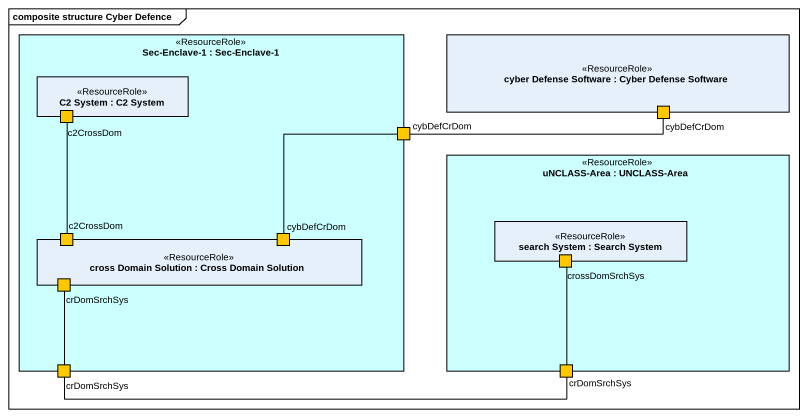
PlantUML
@startuml
mainframe composite structure Cyber Defence
rectangle "Sec-Enclave-1 : Sec-Enclave-1" as Sec_Enclave_1 <<ResourceRole>> #CCFFFF {
  rectangle "C2 System : C2 System" as C2_System <<ResourceRole>> {
    port c2CrossDom #FFC800
  }
  port "cybDefCrDom" as cybDefCrDom_2 #FFC800
  rectangle "cross Domain Solution : Cross Domain Solution" as cross_Domain_Solution <<ResourceRole>> {
    port "c2CrossDom" as c2CrossDom_2 #FFC800
    port "cybDefCrDom" as cybDefCrDom_3 #FFC800
    port crDomSrchSys #FFC800
  }
  port "crDomSrchSys" as crDomSrchSys_2 #FFC800
}
rectangle "cyber Defense Software : Cyber Defense Software" as cyber_Defense_Software <<ResourceRole>> {
  port cybDefCrDom #FFC800
}
rectangle "uNCLASS-Area : UNCLASS-Area" as uNCLASS_Area <<ResourceRole>> #CCFFFF {
  rectangle "search System : Search System" as search_System <<ResourceRole>> {
    port crossDomSrchSys #FFC800
  }
  port "crDomSrchSys" as crDomSrchSys_3 #FFC800
}
cybDefCrDom -left- cybDefCrDom_2
c2CrossDom -- c2CrossDom_2
cybDefCrDom_2 -- cybDefCrDom_3
crDomSrchSys -- crDomSrchSys_2
crDomSrchSys_2 -right- crDomSrchSys_3
crDomSrchSys_3 -up- crossDomSrchSys
@enduml
